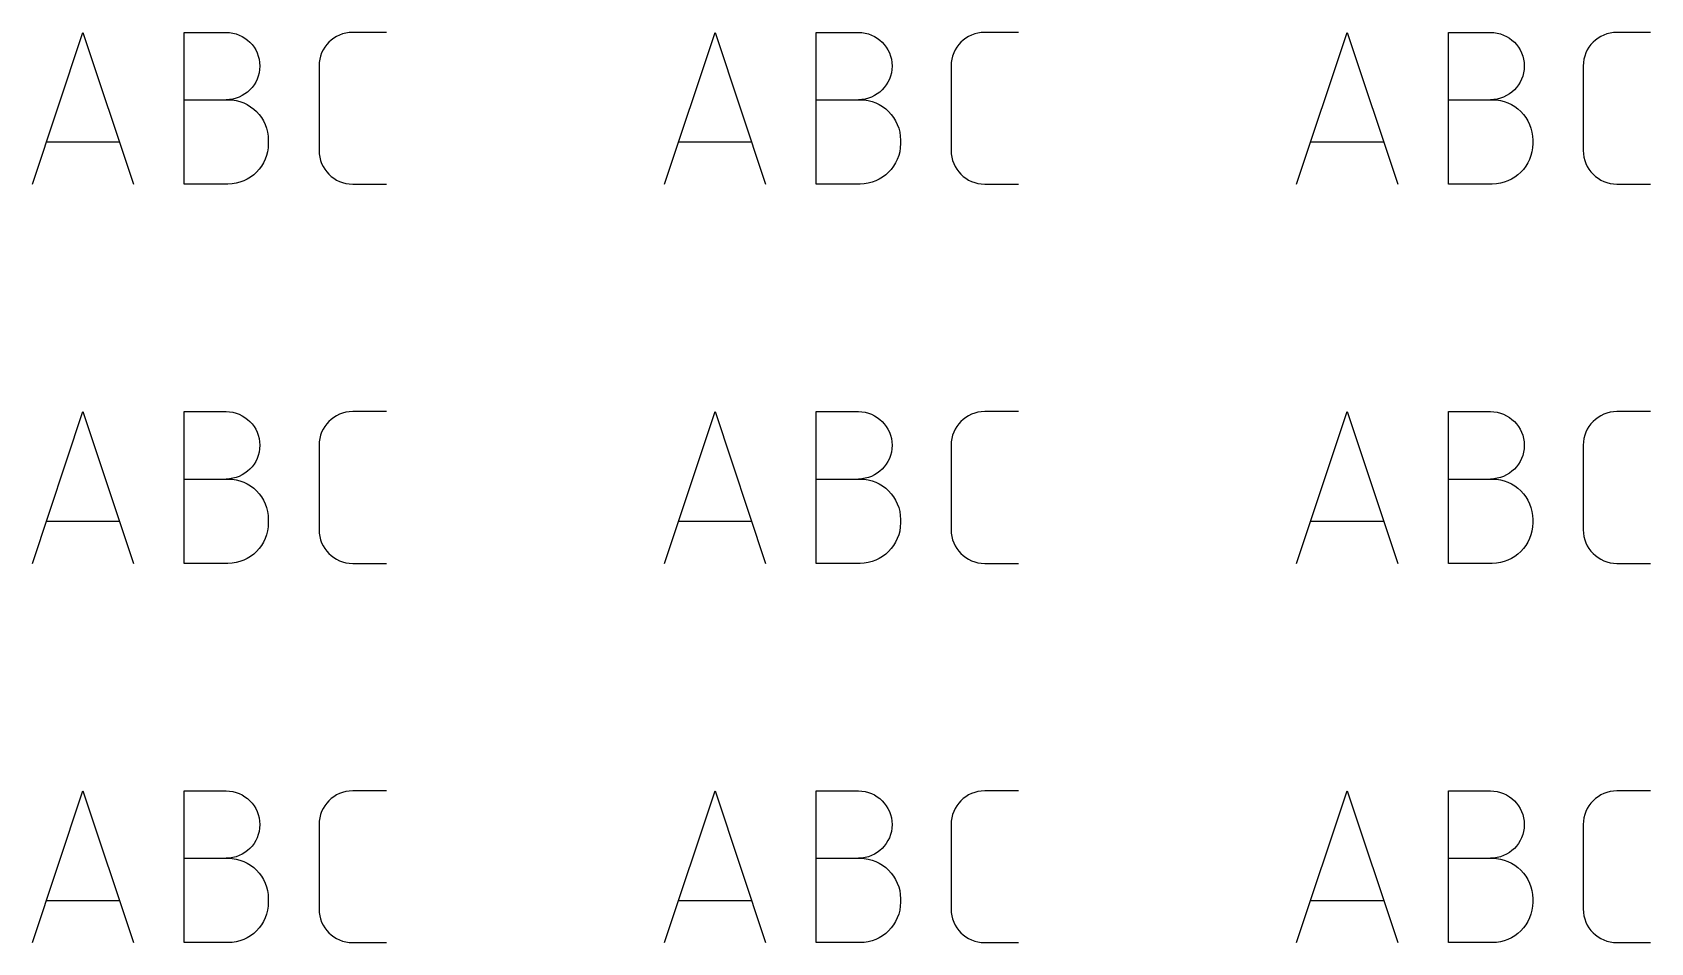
# Model space of a CAD drawing. Header units: millimetres. Extents: x -13 to 93, y -40 to 20.
import ezdxf

# ---------------------------------------------------------------- set-up
doc = ezdxf.new("R2010")
doc.units = ezdxf.units.MM
doc.layers.get('0').update_dxf_attribs({"lineweight": 25, "true_color": 0xffffff})

msp = doc.modelspace()

# ---------------------------------------------------------------- linework, layer by layer
at = {"flags": 128}
for points in [[(-13.33, 10), (-10, 20), (-6.67, 10)], [(28.33, 10), (31.67, 20), (35, 10)], [(70, 10), (73.33, 20), (76.67, 10)], [(-12.41, 12.78), (-7.59, 12.78)], [(29.26, 12.78), (34.07, 12.78)], [(70.93, 12.78), (75.74, 12.78)], [(-13.33, -15), (-10, -5), (-6.67, -15)], [(28.33, -15), (31.67, -5), (35, -15)], [(70, -15), (73.33, -5), (76.67, -15)], [(-12.41, -12.22), (-7.59, -12.22)], [(29.26, -12.22), (34.07, -12.22)], [(70.93, -12.22), (75.74, -12.22)], [(-13.33, -40), (-10, -30), (-6.67, -40)], [(28.33, -40), (31.67, -30), (35, -40)], [(70, -40), (73.33, -30), (76.67, -40)], [(-12.41, -37.22), (-7.59, -37.22)], [(29.26, -37.22), (34.07, -37.22)], [(70.93, -37.22), (75.74, -37.22)]]:
    msp.add_lwpolyline(points, dxfattribs=at)
for points in [[(-3.33, 15.56), (-0.44, 15.56, -0.4142), (2.22, 12.89), (2.22, 12.67, -0.4142), (-0.44, 10), (-3.33, 10), (-3.33, 20), (-0.56, 20, -1), (-0.56, 15.56)], [(10, 20), (7.78, 20, 0.4142), (5.56, 17.78), (5.56, 12.22, 0.4142), (7.78, 10), (10, 10)], [(38.33, 15.56), (41.22, 15.56, -0.4142), (43.89, 12.89), (43.89, 12.67, -0.4142), (41.22, 10), (38.33, 10), (38.33, 20), (41.11, 20, -1), (41.11, 15.56)], [(51.67, 20), (49.44, 20, 0.4142), (47.22, 17.78), (47.22, 12.22, 0.4142), (49.44, 10), (51.67, 10)], [(80, 15.56), (82.89, 15.56, -0.4142), (85.56, 12.89), (85.56, 12.67, -0.4142), (82.89, 10), (80, 10), (80, 20), (82.78, 20, -1), (82.78, 15.56)], [(93.33, 20), (91.11, 20, 0.4142), (88.89, 17.78), (88.89, 12.22, 0.4142), (91.11, 10), (93.33, 10)], [(-3.33, -9.44), (-0.44, -9.44, -0.4142), (2.22, -12.11), (2.22, -12.33, -0.4142), (-0.44, -15), (-3.33, -15), (-3.33, -5), (-0.56, -5, -1), (-0.56, -9.44)], [(10, -5), (7.78, -5, 0.4142), (5.56, -7.22), (5.56, -12.78, 0.4142), (7.78, -15), (10, -15)], [(38.33, -9.44), (41.22, -9.44, -0.4142), (43.89, -12.11), (43.89, -12.33, -0.4142), (41.22, -15), (38.33, -15), (38.33, -5), (41.11, -5, -1), (41.11, -9.44)], [(51.67, -5), (49.44, -5, 0.4142), (47.22, -7.22), (47.22, -12.78, 0.4142), (49.44, -15), (51.67, -15)], [(80, -9.44), (82.89, -9.44, -0.4142), (85.56, -12.11), (85.56, -12.33, -0.4142), (82.89, -15), (80, -15), (80, -5), (82.78, -5, -1), (82.78, -9.44)], [(93.33, -5), (91.11, -5, 0.4142), (88.89, -7.22), (88.89, -12.78, 0.4142), (91.11, -15), (93.33, -15)], [(-3.33, -34.44), (-0.44, -34.44, -0.4142), (2.22, -37.11), (2.22, -37.33, -0.4142), (-0.44, -40), (-3.33, -40), (-3.33, -30), (-0.56, -30, -1), (-0.56, -34.44)], [(10, -30), (7.78, -30, 0.4142), (5.56, -32.22), (5.56, -37.78, 0.4142), (7.78, -40), (10, -40)], [(38.33, -34.44), (41.22, -34.44, -0.4142), (43.89, -37.11), (43.89, -37.33, -0.4142), (41.22, -40), (38.33, -40), (38.33, -30), (41.11, -30, -1), (41.11, -34.44)], [(51.67, -30), (49.44, -30, 0.4142), (47.22, -32.22), (47.22, -37.78, 0.4142), (49.44, -40), (51.67, -40)], [(80, -34.44), (82.89, -34.44, -0.4142), (85.56, -37.11), (85.56, -37.33, -0.4142), (82.89, -40), (80, -40), (80, -30), (82.78, -30, -1), (82.78, -34.44)], [(93.33, -30), (91.11, -30, 0.4142), (88.89, -32.22), (88.89, -37.78, 0.4142), (91.11, -40), (93.33, -40)]]:
    msp.add_lwpolyline(points, format="xyb", dxfattribs=at)

doc.saveas('drawing.dxf')
